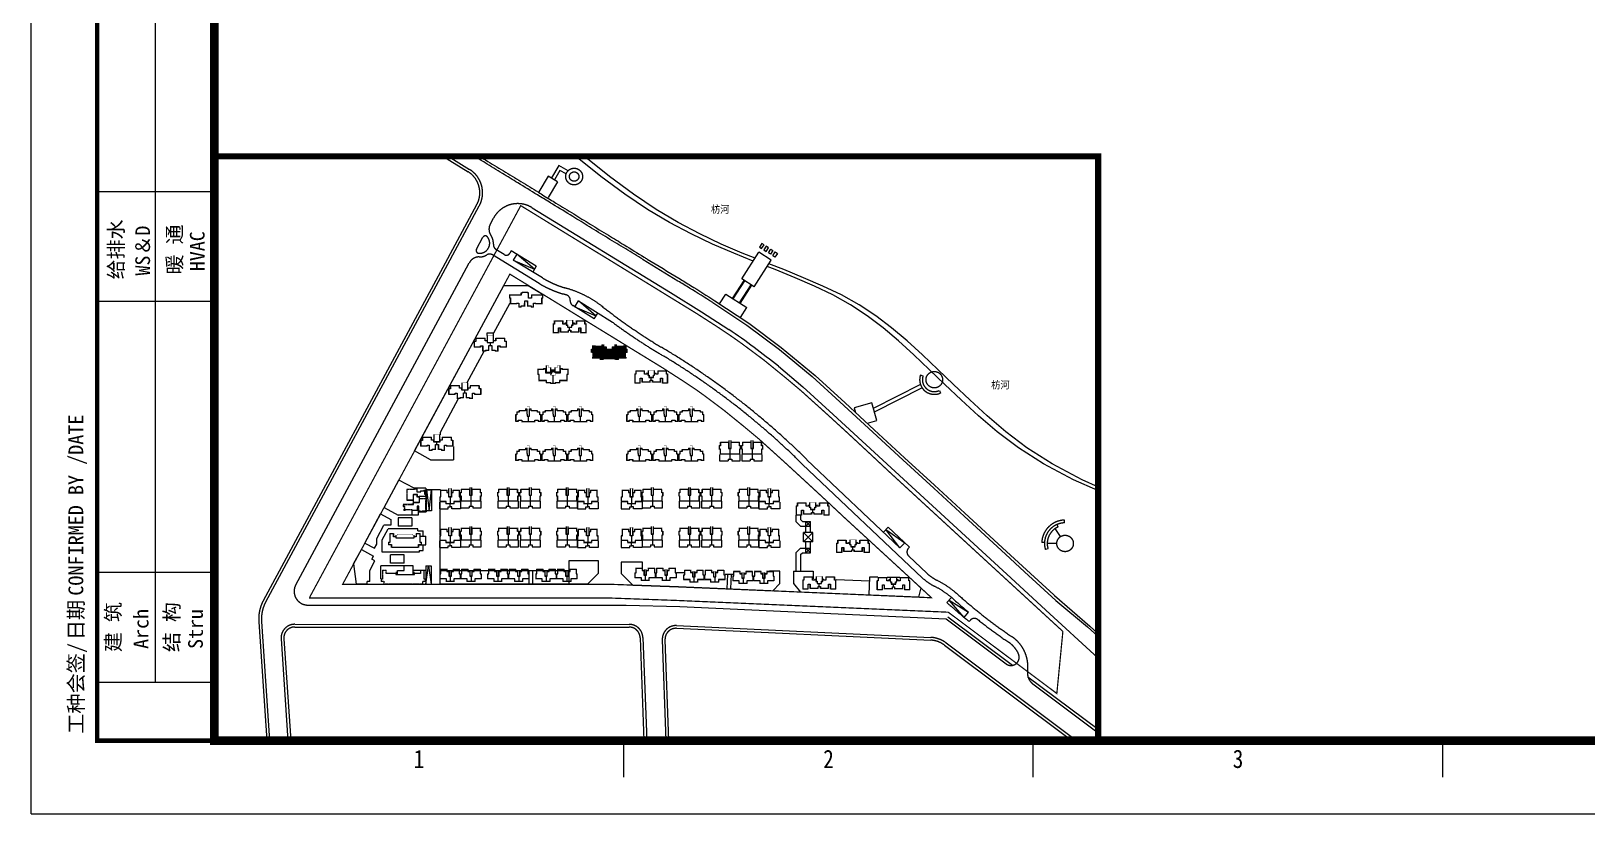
# Model space of a CAD drawing. Extents: x 534658 to 605938, y 354193 to 404593.
# Drawn here: x 534658 to 560142, y 354193 to 367019 of the extents above; entities that cross this region are included whole.
import ezdxf
from ezdxf.enums import TextEntityAlignment as Align

# ---------------------------------------------------------------- set-up
doc = ezdxf.new("R2010")
doc.units = 0
doc.header["$LTSCALE"] = 1000
doc.header["$MEASUREMENT"] = 0
doc.linetypes.add('DASHED', pattern=[19.05, 12.7, -6.35])
doc.linetypes.add('DOTE', pattern=[2.42, 2, -0.2, 0.02, -0.2])
for name, color, linetype in [('1', 3, 'Continuous'), ('LOGO填充', 6, 'Continuous'), ('PUB_TITLE', 4, 'Continuous'), ('ZOLOGO', 251, 'DOTE')]:
    doc.layers.add(name, color=color, linetype=linetype)
doc.layers.add('图框', color=7, linetype='Continuous', lineweight=5)
doc.styles.add('TKZ1', font='SIMHEI.TTF', dxfattribs={"width": 0.7})
doc.styles.add('图签栏', font='SimSun.ttf')
doc.styles.add('黑体', font='SIMHEI.TTF', dxfattribs={"width": 0.8})

# ---------------------------------------------------------------- blocks, each defined once
blk = doc.blocks.new('$titleblk$00000206')
at = {"layer": '图框'}
for p, q in [((-594, 0), (-594, 420)), ((-577, 18), (-577, 174)), ((-585, 85), (-569, 85)), ((-585, 70), (-569, 70)), ((-585, 33), (-569, 33)), ((-585, 18), (-569, 18)), ((-513.1, 5), (-513.1, 10)), ((-457.2, 5), (-457.2, 10)), ((-401.3, 5), (-401.3, 10)), ((-594, 0), (0, 0))]:
    blk.add_line(p, q, dxfattribs=at)
at = {"layer": '图框', "const_width": 1.2}
blk.add_lwpolyline([(-10, 410), (-569, 410), (-569, 10), (-10, 10)], close=True, dxfattribs=at)
at = {"layer": '图框', "const_width": 0.6}
blk.add_lwpolyline([(-569, 10), (-585, 10), (-585, 174), (-569, 174)], dxfattribs=at)
at = {"layer": '1', "style": '图签栏'}
for s, p in [('给排水', (-582.44, 77.07)), ('暖 通', (-574.44, 77.07)), ('建 筑', (-582.84, 25.5)), ('结 构', (-574.84, 25.5))]:
    blk.add_text(s, height=2, rotation=90, dxfattribs=at).set_placement(p, align=Align.MIDDLE)
for s, height, p in [('WS＆D', 2, (-577.77, 73.51)), ('HVAC', 2, (-570.32, 74.11)), ('CONFIRMED BY /DATE', 2.0202, (-586.88, 29.79)), ('日期', 2.02, (-586.87, 23.72)), ('Arch', 2, (-577.98, 22.53)), ('Stru', 2, (-570.56, 22.53)), ('工种会签/', 2.02, (-586.86, 10.94))]:
    blk.add_text(s, height=height, rotation=90, dxfattribs=at).set_placement(p)
at = {"layer": '图框', "style": 'TKZ1', "width": 0.85}
for s, p in [('1', (-541.05, 7.5)), ('2', (-485.15, 7.5)), ('3', (-429.25, 7.5))]:
    blk.add_text(s, height=2.5, dxfattribs=at).set_placement(p, align=Align.MIDDLE)
blk = doc.blocks.new('高层135+90')
at = {"const_width": 0.3}
blk.add_lwpolyline([(18.3, 9.4), (17.7, 9.4), (17.7, 14.8), (20.5, 14.8), (20.5, 17.1), (23.3, 17.1), (23.3, 14), (26.3, 14), (26.3, 13.4), (32.5, 13.4), (32.5, 6.6), (31.4, 6.6), (31.4, 0), (23.3, 0), (23.3, -2.3), (18.7, -2.3), (18.7, -3.2), (12.7, -3.2), (12.7, -2.3), (8.1, -2.3), (8.1, 0), (0, 0), (0, 6.6), (-1.1, 6.6), (-1.1, 13.4), (5.1, 13.4), (5.1, 14), (8.1, 14), (8.1, 17.1), (10.9, 17.1), (10.9, 14.8), (13.7, 14.8), (13.7, 9.4), (13.1, 9.4), (13.1, 6.3), (18.3, 6.3), (18.3, 9.4)], dxfattribs=at)
for points in [[(8.3, 17.1), (8.3, 9.6), (13.5, 9.6), (13.5, 14.8)], [(23.1, 17.1), (23.1, 9.6), (17.9, 9.6), (17.9, 14.8)], [(18.3, 8.9), (23.8, 8.9), (23.8, 13.5), (25.8, 13.5), (25.8, 12.9), (32, 12.9), (32, 7.1), (30.9, 7.1), (30.9, 0.5), (22.8, 0.5), (22.8, -1.8), (18.2, -1.8), (18.2, -2.7), (13.2, -2.7), (13.2, -1.8), (8.6, -1.8), (8.6, 0.5), (0.5, 0.5), (0.5, 7.1), (-0.6, 7.1), (-0.6, 12.9), (5.6, 12.9), (5.6, 13.5), (7.6, 13.5), (7.6, 8.9), (13.1, 8.9)], [(8.1, 14), (8.1, 9.4), (13.7, 9.4), (13.7, 12.5)], [(17.7, 10.6), (14.7, 9.9), (13.1, 6.3)], [(13.7, 12.3), (17.7, 12.3)], [(13.7, 12.1), (17.7, 12.1)], [(13.7, 10.8), (17.7, 10.8)], [(13.7, 10.6), (17.7, 10.6)], [(15.7, 6.3), (15.7, -3.2)], [(23.3, 14), (23.3, 9.4), (17.7, 9.4), (17.7, 12.5)]]:
    blk.add_lwpolyline(points)
blk = doc.blocks.new('A$C69725BC2')
for p, q in [((0.1, 7.2), (0.1, 0)), ((0.1, 0), (9.5, 0)), ((9.5, 2), (11.5, 2)), ((9.5, 0), (9.5, 2)), ((11.5, 12.7), (11.5, 4.9)), ((11.5, 2), (11.5, 4.9)), ((13.5, 2), (11.5, 2)), ((13.5, 0), (13.5, 2)), ((22.9, 0), (13.5, 0)), ((22.9, 7.2), (22.9, 0))]:
    blk.add_line(p, q)
at = {"const_width": 0.3}
blk.add_lwpolyline([(1, 20.6), (8.5, 20.6), (8.5, 18.1), (10.1, 18.1), (10.1, 21.9), (12.9, 21.9), (12.9, 18.1), (14.5, 18.1), (14.5, 20.6), (22, 20.6), (22, 13.5), (22.9, 13.5), (22.9, 7.2), (16.1, 7.2), (16.1, 4.9), (6.9, 4.9), (6.9, 7.2), (0.1, 7.2), (0.1, 13.5), (1, 13.5)], close=True, dxfattribs=at)
for points in [[(12.9, 17.6), (15, 17.6), (15, 20.1), (21.5, 20.1), (21.5, 13), (22.4, 13), (22.4, 7.7), (15.6, 7.7), (15.6, 5.4), (7.4, 5.4), (7.4, 7.7), (0.6, 7.7), (0.6, 13), (1.5, 13), (1.5, 20.1), (8, 20.1), (8, 17.6), (10.1, 17.6)], [(12.9, 18.1), (12.9, 12.7), (10.1, 12.7), (10.1, 18.1)], [(12.7, 21.9), (12.7, 12.9), (10.3, 12.9), (10.3, 21.9)]]:
    blk.add_lwpolyline(points)
blk = doc.blocks.new('A$C71781C94')
for p, q in [((1.1, 7.2), (1.1, 0)), ((1.1, 0), (10.3, 0)), ((14.3, 0), (23.5, 0)), ((23.5, 0), (23.5, 7.2))]:
    blk.add_line(p, q)
at = {"const_width": 0.3}
blk.add_lwpolyline([(1.4, 20.6), (1.4, 17), (0.2, 17), (0.2, 12.6), (1.1, 12.6), (1.1, 7.2), (23.5, 7.2), (23.5, 12.6), (24.4, 12.6), (24.4, 17), (23.2, 17), (23.2, 20.6), (13.7, 20.6), (13.7, 22.3), (10.9, 22.3), (10.9, 20.6)], close=True, dxfattribs=at)
for points in [[(10.9, 20.1), (1.9, 20.1), (1.9, 16.5), (0.7, 16.5), (0.7, 13.1), (1.6, 13.1), (1.6, 7.7), (23, 7.7), (23, 13.1), (23.9, 13.1), (23.9, 16.5), (22.7, 16.5), (22.7, 20.1), (13.7, 20.1)], [(10.9, 20.6), (10.9, 13.8), (13.7, 13.8), (13.7, 20.6)], [(11.1, 22.3), (11.1, 14), (13.5, 14), (13.5, 22.3)], [(10.3, 2), (14.3, 2), (14.3, 0)], [(10.3, 2), (10.3, 0)], [(12.3, 13.8), (12.3, 7.2)], [(12.3, 7.2), (12.3, 2)]]:
    blk.add_lwpolyline(points)
blk = doc.blocks.new('A$C12FE4369')
at = {"const_width": 0.3}
blk.add_lwpolyline([(7, 0.2), (7, 3), (0.2, 3), (0.2, 9.3), (1.1, 9.3), (1.1, 14.4), (8.6, 14.4), (8.6, 11.9), (10.2, 11.9), (10.2, 12.5), (13, 12.5), (13, 11.9), (14.6, 11.9), (14.6, 14.4), (22.1, 14.4), (22.1, 9.3), (23, 9.3), (23, 3), (16.2, 3), (16.2, 0.2), (7, 0.2)], close=True, dxfattribs=at)
for points in [[(13, 11.4), (15.1, 11.4), (15.1, 13.9), (21.6, 13.9), (21.6, 8.8), (22.5, 8.8), (22.5, 3.5), (15.7, 3.5), (15.7, 0.7), (7.5, 0.7), (7.5, 3.5), (0.7, 3.5), (0.7, 8.8), (1.6, 8.8), (1.6, 13.9), (8.1, 13.9), (8.1, 11.4), (10.2, 11.4)], [(10.2, 11.9), (10.2, 6.5), (13, 6.5), (13, 11.9)], [(10.4, 12.5), (10.4, 6.7), (12.8, 6.7), (12.8, 12.5)], [(11.6, 6.5), (11.6, 0.2)]]:
    blk.add_lwpolyline(points)
blk = doc.blocks.new('A$C667F282E')
at = {"const_width": 0.3}
blk.add_lwpolyline([(3.8, 13), (3.8, 11.5), (1.4, 11.5), (1.4, 8.5), (0.2, 8.5), (0.2, 0.8), (4, 0.8), (4, 1.7), (6.8, 1.7), (6.8, 0.2), (22, 0.2), (22, 1.7), (24.8, 1.7), (24.8, 0.8), (28.6, 0.8), (28.6, 8.5), (27.4, 8.5), (27.4, 11.5), (25, 11.5), (25, 13), (17.9, 13), (17.9, 14.7), (15.8, 14.7), (15.8, 17.1), (13, 17.1), (13, 14.7), (10.9, 14.7), (10.9, 13)], close=True, dxfattribs=at)
for points in [[(13, 14.2), (11.4, 14.2), (11.4, 12.5), (4.3, 12.5), (4.3, 11), (1.9, 11), (1.9, 8), (0.7, 8), (0.7, 1.3), (3.5, 1.3), (3.5, 2.2), (7.3, 2.2), (7.3, 0.7), (21.5, 0.7), (21.5, 2.2), (25.3, 2.2), (25.3, 1.3), (28.1, 1.3), (28.1, 8), (26.9, 8), (26.9, 11), (24.5, 11), (24.5, 12.5), (17.4, 12.5), (17.4, 14.2), (15.8, 14.2)], [(13, 14.7), (13, 8.7), (13.2, 8.7), (13.2, 6.5), (15.6, 6.5), (15.6, 8.7), (15.8, 8.7), (15.8, 14.7)], [(14.4, 6.5), (14.4, 0.2)]]:
    blk.add_lwpolyline(points)
blk = doc.blocks.new('A$C39534AF9')
at = {"const_width": 0.3}
blk.add_lwpolyline([(1.3, 13.8), (1.3, 10.5), (0.1, 10.5), (0.1, 10.5), (0.1, 10.5), (0.1, 0.1), (6.9, 0.1), (6.9, 5.2), (7.9, 5.2), (7.9, 1), (17.8, 1), (17.8, 2.8), (19.2, 2.8), (19.2, 1), (29.1, 1), (29.1, 5.2), (30.1, 5.2), (30.1, 0.1), (36.9, 0.1), (36.9, 10.5), (36.9, 10.5), (36.9, 10.5), (35.7, 10.5), (35.7, 13.8), (25.3, 13.8), (25.3, 10.5), (24, 10.5), (24, 11.4), (22.2, 11.4), (22.2, 14.1), (14.8, 14.1), (14.8, 11.4), (13, 11.4), (13, 10.5), (11.7, 10.5), (11.7, 13.8)], close=True, dxfattribs=at)
for points in [[(14.8, 10.9), (13.5, 10.9), (13.5, 10), (11.2, 10), (11.2, 13.3), (1.8, 13.3), (1.8, 10), (0.6, 10), (0.6, 0.6), (6.4, 0.6), (6.4, 5.7), (8.4, 5.7), (8.4, 1.5), (17.3, 1.5), (17.3, 3.3), (19.7, 3.3), (19.7, 1.5), (28.6, 1.5), (28.6, 5.7), (30.6, 5.7), (30.6, 0.6), (36.4, 0.6), (36.4, 10), (35.2, 10), (35.2, 13.3), (25.8, 13.3), (25.8, 10), (23.5, 10), (23.5, 10.9), (22.2, 10.9)], [(14.8, 11.4), (14.8, 8.8), (16, 8.8), (16, 6.4), (21, 6.4), (21, 8.8), (22.2, 8.8), (22.2, 11.4)], [(15, 14.1), (15, 9), (16.2, 9), (16.2, 6.6), (20.8, 6.6), (20.8, 9), (22, 9), (22, 14.1)], [(18.5, 3.3), (18.5, 6.4)]]:
    blk.add_lwpolyline(points)
blk = doc.blocks.new('A$C2E4B191B')
at = {"const_width": 0.3}
blk.add_lwpolyline([(0.2, 4.7), (8.2, 4.7), (8.2, 5.6), (9.5, 5.6), (9.5, 0.2), (13.6, 0.2), (13.6, 1.1), (17.2, 1.1), (17.2, 6.2), (19.4, 6.2), (19.4, 1.1), (23, 1.1), (23, 0.2), (27.1, 0.2), (27.1, 5.6), (28.4, 5.6), (28.4, 4.7), (36.4, 4.7), (36.4, 11.5), (34.6, 11.5), (34.6, 14.8), (23.6, 14.8), (23.6, 12.1), (21.9, 12.1), (21.9, 17.6), (14.7, 17.6), (14.7, 12.1), (13, 12.1), (13, 14.8), (2, 14.8), (2, 11.5), (0.2, 11.5), (0.2, 4.7)], dxfattribs=at)
for points in [[(14.9, 17.6), (14.9, 10), (21.7, 10), (21.7, 17.6)], [(14.7, 11.6), (12.5, 11.6), (12.5, 14.3), (2.5, 14.3), (2.5, 11), (0.7, 11), (0.7, 5.2), (7.7, 5.2), (7.7, 6.1), (10, 6.1), (10, 0.7), (13.1, 0.7), (13.1, 1.6), (16.7, 1.6), (16.7, 6.7), (19.9, 6.7), (19.9, 1.6), (23.5, 1.6), (23.5, 0.7), (26.6, 0.7), (26.6, 6.1), (28.9, 6.1), (28.9, 5.2), (35.9, 5.2), (35.9, 11), (34.1, 11), (34.1, 14.3), (24.1, 14.3), (24.1, 11.6), (21.9, 11.6)], [(14.7, 12.1), (14.7, 9.8), (21.9, 9.8), (21.9, 12.1)], [(18.3, 6.2), (18.3, 9.8)]]:
    blk.add_lwpolyline(points)
blk = doc.blocks.new('A$C0A9313D3')
at = {"const_width": 0.3}
blk.add_lwpolyline([(1.7, 15.7), (1.7, 6.2), (0.2, 6.2), (0.2, 3.2), (3.2, 3.2), (3.2, 0.2), (34, 0.2), (34, 3.2), (37, 3.2), (37, 6.2), (35.5, 6.2), (35.5, 15.7), (30.4, 15.7), (30.4, 12.5), (28.7, 12.5), (28.7, 13.7), (27.1, 13.7), (27.1, 15.1), (10, 15.1), (10, 13.7), (8.4, 13.7), (8.4, 12.5), (6.7, 12.5), (6.7, 15.7)], close=True, dxfattribs=at)
for points in [[(8.4, 12), (6.2, 12), (6.2, 15.2), (2.2, 15.2), (2.2, 5.7), (0.7, 5.7), (0.7, 3.7), (3.7, 3.7), (3.7, 0.7), (33.5, 0.7), (33.5, 3.7), (36.5, 3.7), (36.5, 5.7), (35, 5.7), (35, 15.2), (30.9, 15.2), (30.9, 12), (28.7, 12)], [(8.4, 12.5), (8.4, 10.8), (28.7, 10.8), (28.7, 12.5)], [(8.6, 13.7), (8.6, 11), (28.5, 11), (28.5, 13.7)]]:
    blk.add_lwpolyline(points)
blk = doc.blocks.new('A$C52D924F5')
at = {"const_width": 300}
blk.add_lwpolyline([(1650, 15650), (1650, 6200), (150, 6200), (150, 3150), (3150, 3150), (3150, 150), (46550, 150), (46550, 3150), (49550, 3150), (49550, 6200), (48050, 6200), (48050, 15650), (43050, 15650), (43050, 12450), (37050, 12450), (37050, 13650), (35450, 13650), (35450, 15050), (18450, 15050), (18450, 13650), (16850, 13650), (16850, 12450), (6650, 12450), (6650, 15650)], close=True, dxfattribs=at)
for points in [[(16850, 11950), (6150, 11950), (6150, 15150), (2150, 15150), (2150, 5700), (650, 5700), (650, 3650), (3650, 3650), (3650, 650), (46050, 650), (46050, 3650), (49050, 3650), (49050, 5700), (47550, 5700), (47550, 15150), (43550, 15150), (43550, 11950), (37050, 11950)], [(16850, 12450), (16850, 10750), (37050, 10750), (37050, 12450)], [(17050, 13650), (17050, 10950), (36850, 10950), (36850, 13650)]]:
    blk.add_lwpolyline(points)
blk = doc.blocks.new('A$C768501D8')
at = {"const_width": 300}
blk.add_lwpolyline([(4050, 25750), (12150, 25750), (12150, 26350), (15750, 26350), (15750, 22950), (19150, 22950), (19150, 24050), (22650, 24050), (22650, 24650), (24450, 24650), (24450, 22250), (23850, 22250), (23850, 20550), (25050, 20550), (25050, 16950), (18150, 16950), (18150, 15550), (25650, 15550), (25650, 12550), (25050, 12550), (25050, 2050), (25650, 2050), (25650, 150), (23250, 150), (23250, 750), (20950, 750), (20950, 150), (18650, 150), (18650, 750), (16650, 750), (16650, 6250), (15950, 6250), (15950, 1750), (9550, 1750), (9550, 2350), (2550, 2350), (2550, 1750), (750, 1750), (750, 4050), (1350, 4050), (1350, 5850), (150, 5850), (150, 9250), (10950, 9250), (10950, 12750), (4050, 12750)], close=True, dxfattribs=at)
for points in [[(10950, 13250), (4550, 13250), (4550, 25250), (12650, 25250), (12650, 25850), (15250, 25850), (15250, 22450), (19650, 22450), (19650, 23550), (23150, 23550), (23150, 24150), (23950, 24150), (23950, 22750), (23350, 22750), (23350, 20050), (24550, 20050), (24550, 17450), (17650, 17450), (17650, 16950)], [(10950, 10850), (18150, 10850), (18150, 16950), (15750, 16950), (15750, 19450), (10950, 19450), (10950, 10850)], [(18150, 15050), (25150, 15050), (25150, 13050), (24550, 13050), (24550, 1550), (25150, 1550), (25150, 650), (23750, 650), (23750, 1250), (20450, 1250), (20450, 650), (19150, 650), (19150, 1250), (17150, 1250), (17150, 6750), (15450, 6750), (15450, 2250), (10050, 2250), (10050, 2850), (2050, 2850), (2050, 2250), (1250, 2250), (1250, 3550), (1850, 3550), (1850, 6350), (650, 6350), (650, 8750), (11450, 8750), (11450, 10850)]]:
    blk.add_lwpolyline(points)
blk.add_lwpolyline([(11150, 11050), (17950, 11050), (17950, 16750), (15550, 16750), (15550, 19250), (11150, 19250)], close=True)
blk = doc.blocks.new('A$C504C6759')
at = {"layer": 'ZOLOGO'}
for p, q in [((249.5, 638.4), (277.1, 621.5)), ((255.3, 638.4), (278.7, 624)), ((364.6, 616.7), (354.5, 599.5)), ((375, 610.6), (364.6, 616.7)), ((376.1, 628.4), (368.1, 614.7)), ((377.5, 622.9), (371.5, 612.7)), ((386.3, 622.4), (376.1, 628.4)), ((384.3, 619), (377.5, 622.9)), ((375, 610.6), (364.8, 593.4)), ((249.8, 517.3), (286.8, 585.6)), ((252.4, 515.8), (289.4, 584.2)), ((301.5, 564.5), (305, 570.9)), ((286.3, 536.8), (293.4, 549.9)), ((354.7, 499.4), (304, 530.6)), ((316.7, 531), (307.6, 536.5)), ((324.4, 535.1), (322.8, 532.5)), ((351.7, 518.3), (324.4, 535.1)), ((330.4, 531.4), (326.5, 525)), ((576.1, 504.4), (594.8, 533.6)), ((608.3, 525), (594.8, 533.6)), ((53.7, 153.2), (249.8, 517.2)), ((56.3, 151.7), (252.4, 515.8)), ((270, 506.3), (278.5, 522.1)), ((358.4, 505.4), (326.5, 525)), ((351.7, 518.3), (347.8, 511.9)), ((589.6, 495.8), (608.3, 525)), ((89, 170.3), (270, 506.3)), ((218.6, 316.4), (316.2, 497.3)), ((316.2, 497.3), (342.9, 497.3)), ((342.9, 497.3), (359.3, 487.3)), ((566, 483.1), (578.6, 502.8)), ((566.8, 482.6), (579.5, 502.3)), ((573.6, 478.2), (586.2, 498)), ((574.4, 477.7), (587.1, 497.4)), ((589.6, 495.8), (576.1, 504.4)), ((322.4, 477.2), (305, 445)), ((322.8, 477.2), (322.4, 477.2)), ((393.6, 473.9), (397.6, 480.3)), ((397.6, 480.3), (434.7, 457.2)), ((551.9, 477.2), (558.7, 487.8)), ((558.7, 487.8), (581.6, 473.1)), ((414.8, 460.7), (391.6, 475.2)), ((414.8, 460.7), (418.8, 467.1)), ((574.6, 462.2), (581.6, 473.1)), ((294.3, 425.1), (275.8, 390.9)), ((774, 398.3), (771.1, 399.2)), ((771.3, 388.9), (719.7, 362.8)), ((773.1, 385.3), (720.8, 358.9)), ((791.8, 382.4), (793, 379.7)), ((236.3, 306.8), (218.6, 316.4)), ((236.3, 306.8), (261.2, 306.8)), ((261.2, 321.3), (261.2, 306.8)), ((647.1, 306.9), (748.8, 210.7)), ((642.4, 301.8), (773.2, 177.9)), ((185.4, 254.7), (201.6, 284.7)), ((218.3, 275.7), (201.6, 284.7)), ((231.2, 275.7), (218.3, 275.7)), ((231.2, 275.7), (231.2, 250.1)), ((247.1, 274), (231.2, 274)), ((215.7, 258.6), (217.1, 258.6)), ((222.8, 255.6), (222.8, 246.3)), ((246.2, 260.6), (246.2, 224.4)), ((164.5, 215.9), (181.6, 247.6)), ((181.6, 247.6), (192.7, 241.5)), ((185.4, 254.7), (200.7, 246.3)), ((192.7, 241.5), (192.7, 235.3)), ((222.8, 246.3), (200.7, 246.3)), ((215.7, 243.3), (200.7, 243.3)), ((200.7, 243.3), (200.7, 234.3)), ((215.7, 251.7), (215.7, 246.3)), ((215.7, 243.3), (215.7, 234.3)), ((222.8, 250.1), (231.2, 250.1)), ((635.1, 246.3), (635.1, 239.3)), ((635.1, 239.3), (640.1, 234.3)), ((640.1, 246.3), (640.1, 241.4)), ((640.1, 241.4), (642.2, 239.3)), ((642.2, 239.3), (651.1, 239.3)), ((646.1, 227.3), (646.1, 239.3)), ((646.1, 234.3), (651.1, 239.3)), ((646.1, 239.3), (651.1, 234.3)), ((651.1, 227.3), (651.1, 239.3)), ((928.5, 237.9), (928.5, 240.9)), ((177.4, 220.8), (185.2, 235.3)), ((183.4, 219.3), (189.8, 231.3)), ((192.7, 235.3), (185.2, 235.3)), ((222.2, 231.3), (189.8, 231.3)), ((215.7, 234.3), (200.7, 234.3)), ((222.2, 229.3), (222.2, 231.3)), ((222.2, 229.3), (228.2, 229.3)), ((225.2, 223.3), (231.2, 223.3)), ((228.2, 223.3), (228.2, 229.3)), ((231.2, 213.8), (231.2, 223.3)), ((640.1, 234.3), (651.1, 234.3)), ((653.6, 227.3), (643.6, 227.3)), ((643.6, 217.3), (643.6, 227.3)), ((643.6, 227.3), (653.6, 217.3)), ((643.6, 217.3), (653.6, 227.3)), ((653.6, 217.3), (653.6, 227.3)), ((730.7, 227.8), (735.8, 233.3)), ((735.8, 233.3), (759.1, 211.3)), ((924.1, 222.9), (918.3, 231.6)), ((921.4, 233.3), (920.3, 236.1)), ((152.2, 193), (160.7, 208.9)), ((160.7, 208.9), (173.9, 201.7)), ((164.5, 215.9), (175, 210.1)), ((175, 210.1), (177.4, 214.5)), ((177.4, 214.5), (177.4, 220.8)), ((183.4, 205.8), (183.4, 219.3)), ((223.7, 205.8), (183.4, 205.8)), ((223.7, 213.8), (231.2, 213.8)), ((223.7, 207.8), (223.7, 205.8)), ((223.7, 207.8), (228.2, 207.8)), ((228.2, 207.8), (228.2, 213.8)), ((246.2, 218.1), (246.2, 170.8)), ((635.1, 205.3), (640.1, 210.3)), ((635.1, 205.3), (635.1, 185.3)), ((640.1, 210.3), (651.1, 210.3)), ((640.1, 203.2), (642.2, 205.3)), ((642.2, 205.3), (651.1, 205.3)), ((653.6, 217.3), (643.6, 217.3)), ((646.1, 205.3), (646.1, 217.3)), ((646.1, 210.3), (651.1, 205.3)), ((646.1, 205.3), (651.1, 210.3)), ((651.1, 205.3), (651.1, 217.3)), ((748.8, 210.7), (754, 216.1)), ((758, 210.2), (759.1, 211.3)), ((906.6, 216.5), (903.6, 216.6)), ((910.5, 209.6), (907.6, 208.7)), ((920.1, 215.4), (909.6, 215.4)), ((152.2, 193), (154.8, 170.8)), ((169.8, 185.7), (175.5, 196.3)), ((172, 198.1), (173.9, 201.7)), ((175.5, 196.3), (172, 198.1)), ((217.1, 190.8), (181.8, 190.8)), ((181.8, 176.8), (181.8, 190.8)), ((207.4, 202.8), (192.4, 202.8)), ((192.4, 193.8), (192.4, 202.8)), ((207.4, 193.8), (192.4, 193.8)), ((207.4, 193.8), (207.4, 202.8)), ((207.4, 185.7), (207.4, 190.8)), ((217.1, 181.4), (217.1, 190.8)), ((231.2, 190.8), (231.2, 170.8)), ((231.2, 190.8), (236.7, 190.8)), ((236.7, 190.8), (236.7, 170.8)), ((387.6, 196.8), (419.4, 196.8)), ((387.6, 170.8), (387.6, 196.8)), ((419.4, 196.8), (419.4, 182.7)), ((467.5, 194.8), (444.4, 194.8)), ((444.4, 194.8), (444.4, 182.7)), ((467.5, 188.8), (467.5, 194.8)), ((640.1, 203.2), (640.1, 185.3)), ((758.3, 201.7), (778.1, 183)), ((166.8, 170.8), (154.8, 170.8)), ((166.8, 170.8), (166.8, 173.8)), ((169.8, 173.8), (166.8, 173.8)), ((169.8, 173.8), (169.8, 185.7)), ((184.8, 170.8), (236.7, 170.8)), ((200.1, 181.4), (200.1, 185.7)), ((200.1, 185.7), (207.4, 185.7)), ((200.1, 181.4), (217.1, 181.4)), ((217.1, 186.3), (231.2, 186.3)), ((246.2, 185.8), (387.6, 185.8)), ((407.4, 170.8), (246.2, 170.8)), ((419.4, 182.7), (407.4, 170.8)), ((444.4, 182.7), (457.2, 169.9)), ((504.7, 183.7), (513.1, 183.7)), ((557.8, 181.7), (566.9, 181.7)), ((617.6, 185.3), (606.3, 185.3)), ((617.6, 171.5), (610, 163.6)), ((617.6, 171.5), (617.6, 185.3)), ((632.6, 185.3), (632.6, 171.5)), ((632.6, 185.3), (653.9, 185.3)), ((632.6, 171.5), (640.1, 162.3)), ((653.9, 185.3), (653.9, 176.8)), ((715.5, 174.1), (679.1, 175.7)), ((715.7, 178.5), (714.9, 159.1)), ((724.6, 178.5), (715.7, 178.5)), ((734.8, 178.5), (748.6, 178.5)), ((759, 178.5), (771.5, 167)), ((457.2, 169.9), (506.9, 168.1)), ((506.9, 168.1), (610, 163.6)), ((769, 156.8), (640.1, 162.3)), ((771.5, 167), (769, 156.8)), ((800.1, 150.8), (805.1, 156.4)), ((102.2, 148.1), (449.8, 148)), ((449.8, 148), (508.5, 146.6)), ((508.5, 146.6), (799.1, 133)), ((819, 134.5), (823.8, 140.3)), ((87.9, 127.1), (453.1, 127)), ((87.9, 124.1), (453.1, 124)), ((504.7, 122.7), (782.4, 109.8)), ((504.9, 125.7), (782.5, 112.7)), ((799.1, 133), (864.6, 83.9)), ((801.1, 135.3), (871.8, 82.3)), ((824.4, 130), (825.4, 131.2)), ((465.1, 112.4), (469.2, 0)), ((468.1, 112.5), (472.2, 0)), ((489.2, 110.2), (493.2, 0)), ((492.2, 110.3), (496.2, 0)), ((797.3, 104.4), (936.6, 0)), ((799.1, 106.8), (941.7, 0)), ((888.6, 69.7), (965.2, 12.4)), ((894, 61.9), (965.2, 8.6))]:
    blk.add_line(p, q, dxfattribs=at)
at = {"layer": 'ZOLOGO', "linetype": 'Continuous'}
for p, q in [((347, 582.2), (498.2, 489.6)), ((498.2, 489.6), (532.2, 468.6)), ((532.2, 468.6), (562.1, 449.2)), ((616.1, 409), (642.7, 386.6)), ((642.7, 386.6), (676, 356.4)), ((676, 356.4), (874.7, 173.4)), ((908.2, 142.5), (874.7, 173.4)), ((965.2, 90.2), (908.2, 142.5))]:
    blk.add_line(p, q, dxfattribs=at)
at = {"layer": 'ZOLOGO', "linetype": 'DASHED', "ltscale": 0.1}
for p, q in [((343.9, 170.8), (343.9, 185.8)), ((347.9, 170.8), (347.9, 185.8)), ((560.3, 181.7), (559.6, 165.8)), ((564.3, 181.7), (563.6, 165.7))]:
    blk.add_line(p, q, dxfattribs=at)
at = {"layer": 'ZOLOGO', "extrusion": (0.041784, -0.947623, 0.316646)}
for p, q in [((48.6, 129.8), (57.5, 0)), ((51.6, 130.1), (60.5, 0)), ((73, 111.1), (80.5, 0)), ((76, 111.3), (83.5, 0))]:
    blk.add_line(p, q, dxfattribs=at)
at = {"layer": 'ZOLOGO', "color": 7, "linetype": 'ByBlock', "const_width": 6.67}
blk.add_lwpolyline([(0, 638.4), (965.2, 638.4), (965.2, 0), (0, 0)], close=True, dxfattribs=at)
at = {"layer": 'ZOLOGO', "linetype": 'Continuous', "flags": 128}
for points in [[(359.6, 592.1, 0.000003), (352.9, 596.2, 0.000004), (331.6, 609.2, 0.000005), (314.6, 619.7, 0.000774), (295.8, 631.2, -0.000457), (283.9, 638.4, -0.000457)], [(289.6, 638.4, 0.000044), (296.3, 634.3, 0.000119), (315.7, 622.4, 0.000769), (334.9, 610.7, -0.00078), (354.1, 599, -0.000297), (360, 595.3), (366.8, 591.1)], [(366.8, 591.1, -0.000313), (373.1, 587.3, 0.000929), (392.6, 575.3, 0.000301), (410.4, 564.3, -0.000268), (430.5, 552, -0.000325), (447.7, 541.5, 0.000258), (469.4, 528.2, 0.000824), (472.7, 526.1, -0.00008), (507.4, 505.1, -0.002061), (520.2, 497.2, -0.002132), (546.8, 480.5)], [(544.3, 478.5, 0.00762), (518.9, 494.4, 0.008817), (506.3, 502), (468.5, 525.4, 0.000115), (468.2, 525.6, 0.002048), (449.3, 537.1, -0.001956), (429.6, 549.1, -0.001454), (409.6, 561.4, 0.001605), (391.5, 572.6, 0.000007), (369.5, 586, -0.000996), (367, 587.6, 0.000001)]]:
    blk.add_lwpolyline(points, format="xyb", dxfattribs=at)
at = {"layer": 'ZOLOGO', "ltscale": 50}
for points in [[(588.6, 523.9), (567.2, 532.6), (544.1, 542.5), (520.7, 553.5), (497.2, 565.9), (473.2, 580.2), (448.3, 596.8), (422.1, 616.1), (394.5, 638.4)], [(590.5, 526.9), (576.6, 532.6), (553.4, 542.5), (530.1, 553.5), (506.6, 565.9), (482.6, 580.2), (457.7, 596.8), (431.5, 616.1), (403.8, 638.4)], [(964.8, 273.2), (938.4, 284.8), (905.5, 302.5), (878.2, 320), (855, 337.5), (834.6, 354.9), (815.7, 372.2), (797.9, 389.1), (780.7, 405.6), (763.9, 421.5), (747.2, 436.6), (730.3, 450.9), (712.9, 464.1), (694.8, 476.1), (675.5, 486.9), (655.3, 496.6), (634.2, 505.7), (612.4, 514.5), (603.8, 517.9)], [(965.7, 277), (947.8, 284.8), (914.9, 302.5), (887.5, 320), (864.4, 337.5), (844, 354.9), (825.1, 372.2), (807.2, 389.1), (790, 405.6), (773.3, 421.5), (756.6, 436.6), (739.7, 450.9), (722.3, 464.1), (704.1, 476.1), (684.9, 486.9), (664.7, 496.6), (643.6, 505.7), (621.8, 514.5), (605.7, 520.9)]]:
    blk.add_lwpolyline(points, dxfattribs=at)
at = {"layer": 'ZOLOGO', "color": 1, "ltscale": 0.1, "const_width": 1.33, "flags": 128}
blk.add_lwpolyline([(920.1, 51.5), (801.5, 140.3), (506.3, 153.1), (432, 155.8), (104.3, 155.8), (104.3, 156.4), (104.6, 157.4), (203.8, 341.4), (334.7, 584.4), (347.5, 576.6), (373, 560.9), (398.6, 545.2), (414.6, 535.4), (424.2, 529.6), (449.7, 513.9), (475.3, 498.2), (494.8, 486.2), (526.4, 466.8), (550.7, 451.2), (565.8, 441), (576.1, 433.7), (599.9, 416), (623.2, 397), (640.7, 382.3), (670.3, 355.6), (693.1, 334.7), (715.6, 313.8), (735.9, 294.8), (805.2, 231), (926.7, 119.3)], close=True, dxfattribs=at)
at = {"layer": 'ZOLOGO', "linetype": 'Continuous', "flags": 128}
for points, elevation in [([(367, 587.6), (359.6, 592.1)], 73.6), ([(544.3, 478.5), (581.7, 453.8), (617.4, 427.1), (652.8, 397.7), (683.2, 370.2), (719.1, 337.1), (752.1, 306.7), (785.7, 275.7), (818.8, 245.3), (863.9, 203.8)], 73.4), ([(863.9, 203.8), (884.9, 184.4), (919.1, 153), (953.7, 124.5), (953.7, 124.5), (953.7, 124.5), (953.7, 124.5), (953.7, 124.5), (953.7, 124.5), (953.7, 124.5), (965.2, 113.8)], 73.4)]:
    blk.add_lwpolyline(points, dxfattribs=dict(at, elevation=elevation))
at = {"layer": 'ZOLOGO', "flags": 128}
for points in [[(326.5, 525), (349.7, 515.1), (330.4, 531.4)], [(393.6, 473.9), (416.8, 463.9), (397.6, 480.3)], [(305, 442.5), (305, 445), (297.8, 445), (297.8, 442.5)], [(266.5, 373.5), (246.7, 336.7)], [(246.7, 336.7), (246.7, 334.2)], [(748.8, 210.7), (733.2, 230.6), (754, 216.1)], [(231.2, 170.8), (233.9, 190.8), (236.7, 170.8)], [(819, 134.5), (802.6, 153.6), (823.8, 140.3)]]:
    blk.add_lwpolyline(points, dxfattribs=at)
at = {"layer": 'ZOLOGO'}
for points in [[(595.3, 539.1), (597.7, 537.5), (600.4, 541.7), (598, 543.2)], [(600.2, 536), (602.6, 534.4), (605.3, 538.5), (602.8, 540.1)], [(607.5, 531.3), (605.1, 532.9), (607.7, 537), (610.1, 535.4)], [(612.3, 528.2), (609.9, 529.7), (612.6, 533.8), (615, 532.3)], [(357.9, 477.4), (357.9, 483.7), (358.8, 483.7), (358.8, 486.7), (353.5, 486.7), (353.4, 486.7), (350.8, 486.7), (346.4, 486.7), (346.4, 483.4), (343.2, 483.4), (343.2, 488.7), (342.6, 488.7), (342.6, 489.4), (336.2, 489.4), (336.2, 488.7), (335, 488.7), (335, 486.7), (322.4, 486.7), (322.4, 483.7), (323.3, 483.7), (323.3, 477.4), (327.4, 477.4), (330.1, 477.4), (330.1, 478), (332.7, 478), (332.7, 474), (335.1, 474), (335.1, 474.9), (339, 474.9), (339, 480.4), (341, 480.4), (342.2, 480.4), (342.2, 474.9), (346.1, 474.9), (346.1, 474), (348.5, 474), (348.5, 478), (351.1, 478), (351.1, 477.4), (351.3, 477.4), (353.7, 477.4)], [(415.8, 430.4), (415.8, 431), (413.2, 431), (413.2, 427.1), (411.9, 427.1), (411.9, 424.4), (413.7, 424.4), (413.7, 418.4), (413.1, 418.4), (413.1, 418.1), (421.5, 418.1), (421.5, 416.6), (424.6, 416.6), (424.6, 417.5), (438.1, 417.5), (438.1, 416.6), (441.2, 416.6), (441.2, 418.1), (449.6, 418.1), (449.6, 418.4), (449, 418.4), (449, 424.4), (450.8, 424.4), (450.8, 427.1), (449.5, 427.1), (449.5, 431), (446.9, 431), (446.9, 430.4), (439.2, 430.4), (439.2, 432.1), (437.5, 432.1), (437.5, 429.7), (434.7, 429.7), (434.7, 427.4), (428, 427.4), (428, 429.7), (425.2, 429.7), (425.2, 432.1), (423.5, 432.1), (423.5, 430.4)], [(231.8, 274), (237.3, 274), (237.3, 251.2), (231.8, 251.2)]]:
    blk.add_lwpolyline(points, close=True, dxfattribs=at)
at = {"layer": 'ZOLOGO', "color": 5, "ltscale": 0.1, "const_width": 1.33, "flags": 128}
blk.add_lwpolyline([(140.2, 170.8), (225.8, 329.6), (322.8, 509.6), (362, 485.6), (378, 475.8), (387.6, 469.9), (413.1, 454.2), (438.7, 438.5), (458.2, 426.5), (489.2, 407.5), (512.2, 392.7), (525.9, 383.6), (534.8, 377.2), (556.8, 360.7), (578.6, 343), (594.8, 329.5), (623.1, 303.9), (645.6, 283.2), (667.9, 262.6), (688.3, 243.5), (757.9, 179.5), (783.2, 156.1), (506.9, 168.1), (432.3, 170.8), (140.2, 170.8)], dxfattribs=at)
at = {"layer": 'ZOLOGO', "const_width": 0.3}
for points in [[(358.4, 476.9), (358.4, 483.2), (359.3, 483.2), (359.3, 487.3), (353.5, 487.3), (353.4, 487.3), (353.4, 487.3), (350.8, 487.3), (350.8, 487.3), (345.9, 487.3), (345.9, 484), (343.7, 484), (343.7, 489.2), (343.1, 489.2), (343.1, 490), (335.7, 490), (335.7, 489.2), (334.5, 489.2), (334.5, 487.3), (321.9, 487.3), (321.9, 483.2), (322.8, 483.2), (322.8, 476.9), (327.4, 476.9), (327.4, 476.9), (327.4, 476.9), (330.6, 476.9), (330.6, 477.5), (332.2, 477.5), (332.2, 473.5), (335.6, 473.5), (335.6, 474.4), (339.5, 474.4), (339.5, 479.9), (340.5, 479.9), (340.5, 478.5), (340.7, 478.5), (340.7, 479.9), (341.7, 479.9), (341.7, 474.4), (345.6, 474.4), (345.6, 473.5), (349, 473.5), (349, 477.5), (350.6, 477.5), (350.6, 477.5), (350.6, 476.9), (351.3, 476.9), (353.7, 476.9), (353.7, 476.9), (353.7, 476.9), (353.7, 476.9), (358.4, 476.9)], [(416.4, 430.9), (416.4, 431.5), (412.7, 431.5), (412.7, 427.6), (411.4, 427.6), (411.4, 423.8), (413.2, 423.8), (413.2, 418.9), (412.6, 418.9), (412.6, 417.5), (421, 417.5), (421, 416), (425.2, 416), (425.2, 416.9), (437.6, 416.9), (437.6, 416), (441.8, 416), (441.8, 417.5), (450.2, 417.5), (450.2, 418.9), (449.6, 418.9), (449.6, 423.8), (451.4, 423.8), (451.4, 427.6), (450.1, 427.6), (450.1, 431.5), (446.4, 431.5), (446.4, 430.9), (439.8, 430.9), (439.8, 432.6), (437, 432.6), (437, 430.2), (434.2, 430.2), (434.2, 427.9), (428.6, 427.9), (428.6, 430.2), (425.8, 430.2), (425.8, 432.6), (423, 432.6), (423, 430.9), (416.4, 430.9)]]:
    blk.add_lwpolyline(points, dxfattribs=at)
at = {"layer": 'ZOLOGO', "linetype": 'Continuous', "flags": 128}
for points in [[(546.8, 480.5), (583.8, 456), (619.1, 429.5), (656.1, 398.8), (688.8, 369), (720.8, 339.5), (753.9, 308.9), (786.6, 278.9), (819.7, 248.4), (865.2, 206.6)], [(865.2, 206.6), (887.1, 186.5), (916.7, 159.3), (917.6, 158.4), (956.1, 124.9)], [(956.1, 124.9), (965.2, 116.5)]]:
    blk.add_lwpolyline(points, dxfattribs=at)
at = {"layer": 'ZOLOGO'}
for points in [[(431.4, 417.5), (431.4, 427.4)], [(713.4, 346.9), (723.4, 349.7), (718, 369), (698.8, 363.5), (700.2, 358.5)], [(231.8, 274), (234.5, 251.2), (237.3, 274)]]:
    blk.add_lwpolyline(points, dxfattribs=at)
for centre, radius in [((393, 616.2), 9.15), ((393, 616.2), 5.15), ((786.3, 394.3), 9), ((929.1, 215.4), 9)]:
    blk.add_circle(centre, radius, dxfattribs=at)
for centre, radius, start, end in [((263, 598.5), 27, 331.5701, 58.5171), ((263, 598.5), 30, 331.5701, 58.5171), ((331.4, 556.6), 30, 58.4905, 151.5701), ((312, 558.7), 12, 151.5701, 214.7316), ((289.8, 543.4), 11, 263.5944, 39.5458), ((296, 548.4), 3, 39.5458, 151.5701), ((289.8, 543.4), 15, 355.3567, 34.7316), ((289.1, 516.4), 12, 88.4086, 151.5701), ((289, 535.4), 3, 151.5701, 263.5944), ((289.8, 543.4), 15, 268.4086, 301.5636), ((300.8, 525.5), 6, 58.4601, 121.5636), ((310.8, 541.7), 6, 175.3567, 238.4601), ((319, 534.8), 4.5, 238.4601, 328.4601), ((413.3, 597), 113.8, 239.0288, 253.4178), ((413.3, 597), 106.8, 239.0288, 253.4178), ((352.6, 382.4), 116.2, 53.0055, 74.9496), ((352.6, 382.4), 109.2, 72.9952, 74.9496), ((382.8, 481.1), 6, 355.9649, 72.9952), ((394.7, 480.3), 6, 175.9649, 238.0931), ((830.5, 993.9), 659.9, 231.8134, 238.7673), ((830.5, 993.9), 666.9, 233.5855, 239.37), ((68.8, -277.4), 822.2, 45.2954, 59.3131), ((68.8, -277.4), 815.2, 45.2765, 58.8247), ((786.3, 394.3), 16, 161.8314, 294.7148), ((786.3, 394.3), 13, 161.8314, 294.7148), ((929.1, 215.4), 25.5, 91.3489, 177.263), ((929.1, 215.4), 22.5, 91.3489, 197.3857), ((929.1, 215.4), 19.5, 113.0053, 197.3857), ((762.4, 206.1), 6, 136.5695, 226.5695), ((102.2, 163.1), 15, 151.6937, 269.9841), ((811.9, 219.7), 57, 227.1934, 243.4839), ((811.9, 219.7), 50, 227.3333, 243.5585), ((736.2, 72.7), 115.4, 50.601, 62.4001), ((91.5, 132.8), 43, 151.6937, 183.9009), ((736.2, 72.7), 108.4, 50.6447, 62.3645), ((1188.2, 580.4), 571.4, 227.8783, 230.3716), ((1188.2, 580.4), 564.4, 227.8698, 235.7303), ((91.5, 132.8), 40, 151.6937, 183.9009), ((1188.2, 580.4), 578.9, 227.8966, 231.0653), ((87.9, 112.1), 15, 89.9841, 183.9007), ((87.9, 112.1), 12, 89.9841, 183.9007), ((453.1, 112), 15, 2.089, 89.9569), ((453.1, 112), 12, 2.089, 89.9569), ((504.2, 110.7), 15, 87.3277, 182.089), ((504.2, 110.7), 12, 87.3277, 182.089), ((830, 127.5), 6, 51.6607, 141.0653), ((1188.2, 580.4), 571.4, 231.6607, 235.7378), ((781.1, 82.8), 27, 53.1632, 87.3277), ((781.1, 82.8), 30, 53.1632, 87.3277), ((849, 80.8), 32.5, 26.1505, 57.2744), ((849, 80.8), 39.5, 352.7643, 57.1101), ((870, 91.1), 9, 233.1632, 26.1505), ((903, 73.9), 15, 172.7643, 233.1632)]:
    blk.add_arc(centre, radius, start, end, dxfattribs=at)
at = {"layer": 'ZOLOGO', "linetype": 'Continuous'}
blk.add_arc((89.9, -241.9), 836.9, 51.0472, 55.6589, dxfattribs=at)
at = {"layer": 'ZOLOGO'}
for name, p in [('A$C39534AF9', (369.6, 445.1)), ('A$C2E4B191B', (283.2, 425)), ('高层135+90', (354.2, 392.8)), ('A$C2E4B191B', (255.3, 373.3)), ('A$C39534AF9', (458.7, 390.3)), ('A$C667F282E', (328.5, 347.8)), ('A$C667F282E', (356.9, 347.8)), ('A$C667F282E', (385.3, 347.8)), ('A$C667F282E', (449.7, 347.8)), ('A$C667F282E', (478.1, 347.8)), ('A$C667F282E', (506.5, 347.8)), ('A$C2E4B191B', (224.8, 316.7)), ('A$C71781C94', (550.8, 305.5)), ('A$C71781C94', (575, 305.5)), ('A$C667F282E', (328.5, 305)), ('A$C667F282E', (356.9, 305)), ('A$C667F282E', (385.3, 305)), ('A$C667F282E', (449.7, 305)), ('A$C667F282E', (478.1, 305)), ('A$C667F282E', (506.5, 305)), ('A$C69725BC2', (246, 253.4)), ('A$C71781C94', (267.9, 254.3)), ('A$C71781C94', (308.6, 254.3)), ('A$C71781C94', (332.8, 254.3)), ('A$C71781C94', (373.1, 254.3)), ('A$C69725BC2', (396.4, 253.4)), ('A$C69725BC2', (444.2, 253.4)), ('A$C71781C94', (466.1, 254.3)), ('A$C71781C94', (506.6, 254.3)), ('A$C71781C94', (530.8, 254.3)), ('A$C71781C94', (571.3, 254.3)), ('A$C69725BC2', (594.6, 253.4)), ('A$C39534AF9', (635, 246.1)), ('A$C0A9313D3', (189.7, 210.6)), ('A$C69725BC2', (246, 210.9)), ('A$C71781C94', (267.9, 211.8)), ('A$C71781C94', (308.6, 211.8)), ('A$C71781C94', (332.8, 211.8)), ('A$C71781C94', (373.1, 211.8)), ('A$C69725BC2', (396.4, 210.9)), ('A$C69725BC2', (444.2, 210.9)), ('A$C71781C94', (466.1, 211.8)), ('A$C71781C94', (506.6, 211.8)), ('A$C71781C94', (530.8, 211.8)), ('A$C71781C94', (571.3, 211.8)), ('A$C69725BC2', (594.6, 210.9)), ('A$C39534AF9', (679, 205.3)), ('A$C12FE4369', (246, 173.3)), ('A$C12FE4369', (268.8, 173.3)), ('A$C12FE4369', (298.1, 173.3)), ('A$C12FE4369', (320.9, 173.3)), ('A$C12FE4369', (350.7, 173.3)), ('A$C12FE4369', (373.5, 173.3)), ('A$C12FE4369', (459, 174.4)), ('A$C12FE4369', (481.8, 174.4)), ('A$C12FE4369', (512.1, 172.4)), ('A$C12FE4369', (534.9, 172.4)), ('A$C12FE4369', (565.8, 171)), ('A$C12FE4369', (588.6, 171)), ('A$C39534AF9', (642.2, 165.2)), ('A$C39534AF9', (723.2, 164.6))]:
    blk.add_blockref(name, p, dxfattribs=at)
at = {"layer": 'ZOLOGO', "xscale": 0.001000000163912773, "yscale": 0.0009999999310821295, "zscale": 0.001}
for name, p in [('A$C768501D8', (206.1, 249.3)), ('A$C52D924F5', (181.6, 170.6))]:
    blk.add_blockref(name, p, dxfattribs=at)
at = {"layer": 'ZOLOGO', "style": '黑体', "width": 0.9}
for p in [(542.4, 576.4), (848.4, 384.6)]:
    blk.add_text('枋河', height=8, dxfattribs=at).set_placement(p)

msp = doc.modelspace()

# ---------------------------------------------------------------- hatches: boundary and pattern name
at = {"layer": 'LOGO填充'}
h = msp.add_hatch(dxfattribs=at)
h.set_pattern_fill('ANSI31', color=256, scale=2, style=0)
h.set_pattern_definition([(45, (-187520.5002, -46200.8035), (-2.24506403, 2.24506403), [])])
h.paths.add_polyline_path([(544420, 361799), (544401, 361799), (544401, 361858), (544361, 361858), (544361, 361849), (544246, 361849), (544246, 361874), (544220, 361874), (544220, 361838), (544178, 361838), (544178, 361804), (544078, 361804), (544078, 361838), (544036, 361838), (544036, 361874), (544010, 361874), (544010, 361849), (543895, 361849), (543895, 361858), (543856, 361858), (543856, 361799), (543836, 361799), (543836, 361758), (543863, 361758), (543863, 361669), (543854, 361669), (543854, 361664), (543980, 361664), (543980, 361641), (544027, 361641), (544027, 361655), (544229, 361655), (544229, 361641), (544276, 361641), (544276, 361664), (544402, 361664), (544402, 361669), (544393, 361669), (544393, 361758), (544420, 361758)])

# ---------------------------------------------------------------- linework, layer by layer
at = {"layer": 'ZOLOGO', "const_width": 4.5}
for points in [[(543034, 362546), (543034, 362640), (543047, 362640), (543047, 362702), (542960, 362702), (542959, 362702), (542959, 362702), (542920, 362702), (542920, 362702), (542846, 362702), (542846, 362652), (542813, 362652), (542813, 362731), (542804, 362731), (542804, 362742), (542693, 362742), (542693, 362731), (542675, 362731), (542675, 362702), (542486, 362702), (542486, 362640), (542500, 362640), (542500, 362546), (542570, 362546), (542570, 362546), (542570, 362546), (542617, 362546), (542617, 362555), (542641, 362555), (542641, 362495), (542692, 362495), (542692, 362508), (542750, 362508), (542751, 362591), (542765, 362591), (542765, 362571), (542768, 362571), (542768, 362591), (542783, 362591), (542783, 362508), (542842, 362508), (542842, 362495), (542893, 362495), (542893, 362555), (542917, 362555), (542917, 362555), (542917, 362546), (542927, 362546), (542964, 362546), (542964, 362546), (542964, 362546), (542964, 362546), (543034, 362546)], [(543903, 361857), (543903, 361866), (543848, 361866), (543848, 361807), (543828, 361807), (543828, 361750), (543855, 361750), (543855, 361677), (543846, 361677), (543846, 361656), (543972, 361656), (543972, 361633), (544035, 361633), (544035, 361647), (544221, 361647), (544221, 361633), (544284, 361633), (544284, 361656), (544410, 361656), (544410, 361677), (544401, 361677), (544401, 361750), (544428, 361750), (544428, 361807), (544409, 361807), (544409, 361866), (544353, 361866), (544353, 361857), (544254, 361857), (544254, 361882), (544212, 361882), (544212, 361846), (544170, 361846), (544170, 361812), (544086, 361812), (544086, 361846), (544044, 361846), (544044, 361882), (544002, 361882), (544002, 361857), (543903, 361857)]]:
    msp.add_lwpolyline(points, dxfattribs=at)
at = {"layer": 'ZOLOGO'}
for points in [[(543026, 362554), (543026, 362648), (543039, 362648), (543039, 362694), (542960, 362694), (542959, 362694), (542920, 362694), (542854, 362694), (542854, 362644), (542805, 362644), (542805, 362723), (542796, 362723), (542796, 362734), (542701, 362734), (542701, 362723), (542683, 362723), (542683, 362694), (542494, 362694), (542494, 362648), (542508, 362648), (542508, 362554), (542570, 362554), (542609, 362554), (542609, 362563), (542649, 362563), (542649, 362503), (542684, 362503), (542684, 362516), (542742, 362516), (542743, 362599), (542773, 362599), (542791, 362599), (542791, 362516), (542850, 362516), (542850, 362503), (542885, 362503), (542885, 362563), (542925, 362563), (542925, 362554), (542927, 362554), (542964, 362554)], [(543895, 361849), (543895, 361858), (543856, 361858), (543856, 361799), (543836, 361799), (543836, 361758), (543863, 361758), (543863, 361669), (543854, 361669), (543854, 361664), (543980, 361664), (543980, 361641), (544027, 361641), (544027, 361655), (544229, 361655), (544229, 361641), (544276, 361641), (544276, 361664), (544402, 361664), (544402, 361669), (544393, 361669), (544393, 361758), (544420, 361758), (544420, 361799), (544401, 361799), (544401, 361858), (544361, 361858), (544361, 361849), (544246, 361849), (544246, 361874), (544220, 361874), (544220, 361838), (544178, 361838), (544178, 361804), (544078, 361804), (544078, 361838), (544036, 361838), (544036, 361874), (544010, 361874), (544010, 361849)]]:
    msp.add_lwpolyline(points, close=True, dxfattribs=at)

# ---------------------------------------------------------------- block references
at = {"layer": 'PUB_TITLE', "xscale": 120, "yscale": 120, "zscale": 120}
msp.add_blockref('$titleblk$00000206', (605938, 354193), dxfattribs=at)
at = {"layer": 'ZOLOGO', "linetype": 'ByBlock', "xscale": 15, "yscale": 15, "zscale": 15}
msp.add_blockref('A$C504C6759', (537658, 355393), dxfattribs=at)

doc.saveas('drawing.dxf')
